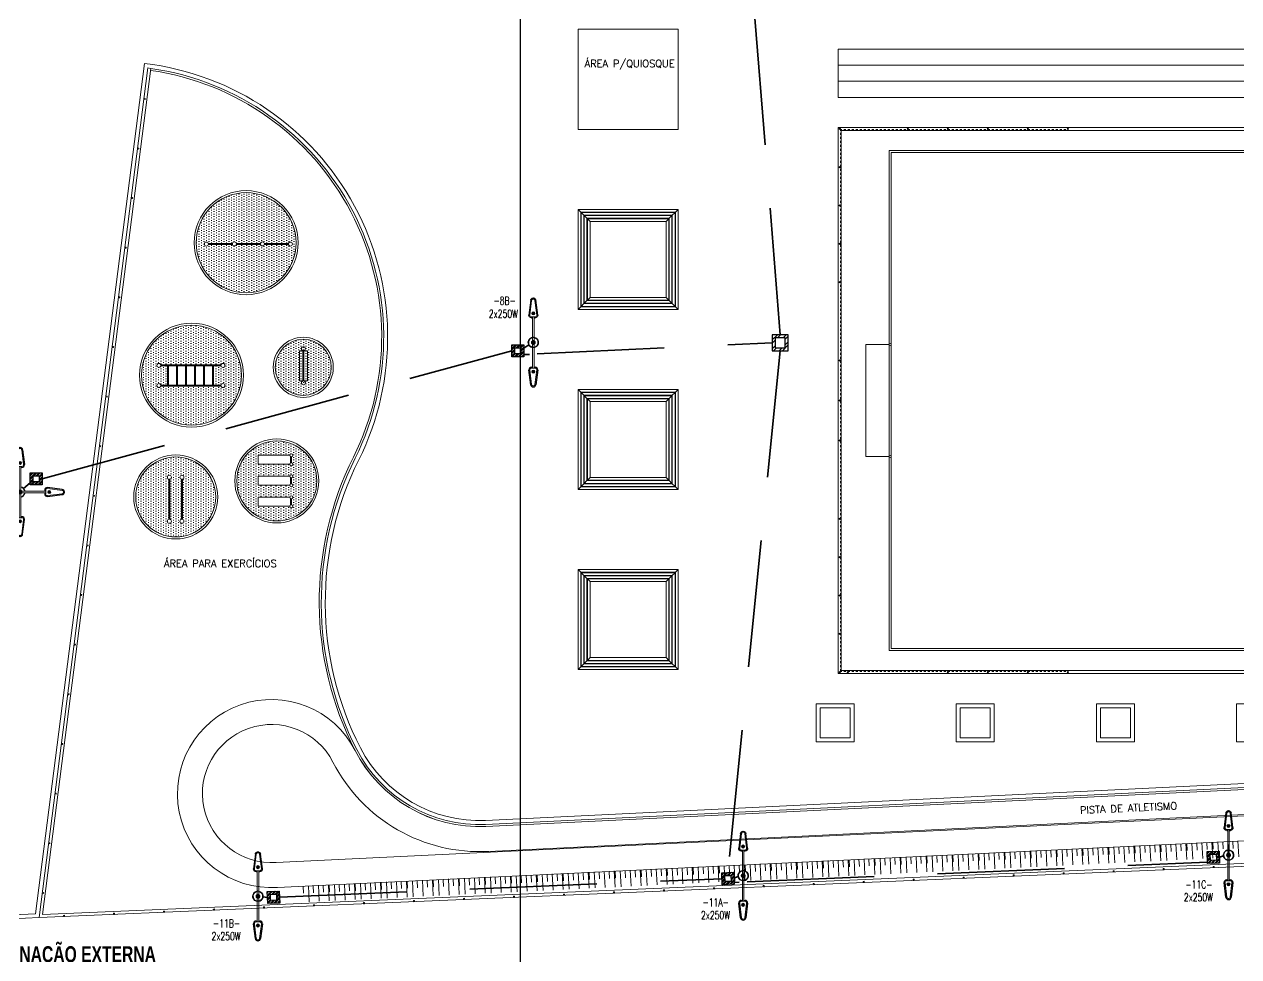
# Model space of a CAD drawing. Header units: millimetres. Extents: x 214 to 1190, y -192 to 1092.
# Drawn here: x 610.5 to 671.2, y 868.5 to 915.1 of the extents above; entities that cross this region are included whole.
import ezdxf
from ezdxf.enums import TextEntityAlignment as Align

# ---------------------------------------------------------------- set-up
doc = ezdxf.new("R2010")
doc.units = ezdxf.units.MM
doc.linetypes.add('ARQ-MEPJ_BAS-PJ1-GERAL-R06$0$TT4', pattern=[0.1, 0.05, -0.05])
doc.linetypes.add('HIDDEN', pattern=[9.525, 6.35, -3.175])
for name, color, linetype, lineweight in [('I-ARQ', 8, 'Continuous', 0), ('I-CAIXAS', 3, 'Continuous', 30), ('I-ELET_PISO', 5, 'HIDDEN', 35), ('I-LUMINÁRIA_EXT', 4, 'Continuous', 25), ('I-NORMO_ARQ', 9, 'Continuous', 0), ('I-POSTES', 4, 'Continuous', 25), ('I-TEXTOS', 2, 'Continuous', 25)]:
    doc.layers.add(name, color=color, linetype=linetype, lineweight=lineweight)
doc.layers.add('I-CARIMBO', color=1, linetype='Continuous')
doc.styles.add('COTA200', font='ROMANS.SHX')
doc.styles.add('ROMANS', font='ROMANS.SHX', dxfattribs={"height": 0.25})
doc.styles.add('SANSSERIFBOLD', font='sasb____.pfb')

# ---------------------------------------------------------------- blocks, each defined once
blk = doc.blocks.new('A$C2C1F21F5')
at = {"layer": 'I-ARQ'}
for p, q in [((15.074, 11.895), (15.224, 11.895)), ((15.674, -36.805), (15.674, 11.895)), ((16.474, -36.805), (16.474, 11.895))]:
    blk.add_line(p, q, dxfattribs=at)
for points in [[(16.074, -36.805), (14.874, -36.805), (14.874, 11.895), (16.074, 11.895)], [(16.074, -36.805), (17.274, -36.805), (17.274, 11.895), (16.074, 11.895)]]:
    blk.add_lwpolyline(points, dxfattribs=at)
blk = doc.blocks.new('A$C7A5F3391')
at = {"layer": 'I-ARQ', "ltscale": 10}
for p, q in [((0.135, 4.865), (0, 5)), ((4.865, 4.865), (5, 5)), ((0.29, 4.71), (0.155, 4.845)), ((0.445, 4.555), (0.31, 4.69)), ((0.465, 4.535), (0.6, 4.4)), ((4.535, 4.535), (4.4, 4.4)), ((4.555, 4.555), (4.69, 4.69)), ((4.71, 4.71), (4.845, 4.845)), ((0.135, 0.135), (0, 0)), ((0.29, 0.29), (0.155, 0.155)), ((0.445, 0.445), (0.31, 0.31)), ((0.465, 0.465), (0.6, 0.6)), ((4.535, 0.465), (4.4, 0.6)), ((4.555, 0.445), (4.69, 0.31)), ((4.71, 0.29), (4.845, 0.155)), ((4.865, 0.135), (5, 0))]:
    blk.add_line(p, q, dxfattribs=at)
for points in [[(0, 4.865), (0, 5), (5, 5), (5, 0), (4.865, 0)], [(5, 0.135), (5, 0), (0, 0), (0, 5), (0.135, 5)], [(0.135, 4.865), (0.135, 0.135), (4.865, 0.135)], [(4.865, 0.135), (4.865, 4.865), (0.135, 4.865)], [(0, 4.71), (0, 4.845)], [(0, 4.555), (0, 4.69)], [(0.155, 4.845), (4.845, 4.845), (4.845, 0.155), (0.155, 0.155), (0.155, 4.845)], [(0.29, 4.71), (0.29, 0.29), (4.71, 0.29)], [(0.29, 4.575), (0.29, 4.71), (4.71, 4.71), (4.71, 0.465)], [(4.71, 0.29), (4.71, 4.71), (0.29, 4.71)], [(4.535, 0.29), (0.29, 0.29), (0.29, 4.535)], [(4.535, 0.465), (0.465, 0.465), (0.465, 4.535)], [(4.535, 0), (4.4, 0)]]:
    blk.add_lwpolyline(points, dxfattribs=at)
for points in [[(4.69, 0.31), (0.31, 0.31), (0.31, 4.69), (4.69, 4.69), (4.69, 0.31)], [(4.555, 0.445), (4.555, 4.555), (0.445, 4.555), (0.445, 0.445), (4.555, 0.445)], [(0.465, 4.535), (0.465, 0.465), (4.535, 0.465), (4.535, 4.535)], [(4.4, 0.6), (4.4, 4.4), (0.6, 4.4), (0.6, 0.6), (4.4, 0.6)]]:
    blk.add_lwpolyline(points, close=True, dxfattribs=at)
blk = doc.blocks.new('A$C72AE6952')
at = {"layer": 'I-ARQ'}
for p, q in [((48.7, 27.3), (0, 27.3)), ((0, 27.3), (0, 0)), ((48.55, 27.15), (0.15, 27.15)), ((0.15, 27.15), (0.15, 0.15)), ((48.55, 27.15), (48.55, 0.15)), ((48.7, 27.3), (48.7, 0)), ((0.15, 0.65), (0.15, 26.65)), ((0.3, 10.85), (0.3, 16.45)), ((0.3, 16.45), (1.15, 16.45)), ((47.324, 16.45), (46.15, 16.45)), ((47.324, 10.85), (47.324, 16.45)), ((47.324, 10.85), (47.324, 16.45)), ((0.3, 10.85), (1.15, 10.85)), ((47.324, 10.85), (46.15, 10.85)), ((48.7, 0), (0, 0)), ((48.55, 0.15), (0.15, 0.15))]:
    blk.add_line(p, q, dxfattribs=at)
at = {"layer": 'I-ARQ', "linetype": 'ARQ-MEPJ_BAS-PJ1-GERAL-R06$0$TT4'}
for p, q in [((0.075, 27.194), (10.075, 27.194)), ((0.106, 27.225), (0.106, 0.075)), ((48.625, 27.194), (37.225, 27.194)), ((48.594, 27.225), (48.594, 0.075)), ((0.075, 0.106), (10.075, 0.106)), ((48.625, 0.106), (37.225, 0.106))]:
    blk.add_line(p, q, dxfattribs=at)
at = {"layer": 'I-ARQ'}
for points in [[(46.15, 1.15), (46.15, 26.15), (1.15, 26.15), (1.15, 1.15)], [(46.05, 1.25), (46.05, 26.05), (1.25, 26.05), (1.25, 1.25)]]:
    blk.add_lwpolyline(points, close=True, dxfattribs=at)
for centre, radius in [((0.075, 27.225), 0.0312), ((0.075, 27.225), 0.0312), ((2.075, 27.225), 0.0312), ((4.075, 27.225), 0.0312), ((6.075, 27.225), 0.0312), ((8.075, 27.225), 0.0312), ((10.075, 27.225), 0.0312), ((37.225, 27.225), 0.0312), ((39.225, 27.225), 0.0312), ((41.225, 27.225), 0.0312), ((43.225, 27.225), 0.0312), ((45.225, 27.225), 0.0312), ((48.625, 27.225), 0.0312), ((48.625, 25.31), 0.0312), ((0.075, 23.048), 0.0312), ((48.625, 23.395), 0.0312), ((48.625, 21.48), 0.0312), ((0.075, 20.96), 0.0312), ((48.625, 19.565), 0.0312), ((0.075, 18.871), 0.0312), ((0.075, 16.783), 0.0312), ((1.2, 16.45), 0.05), ((46.1, 16.45), 0.05), ((48.625, 15.65), 0.0312), ((0.075, 14.694), 0.0312), ((48.625, 13.65), 0.0312), ((0.075, 12.606), 0.0312), ((48.625, 11.65), 0.0312), ((0.075, 10.517), 0.0312), ((1.2, 10.85), 0.05), ((46.1, 10.85), 0.05), ((0.075, 8.429), 0.0312), ((48.625, 7.735), 0.0312), ((0.075, 6.34), 0.0312), ((48.625, 5.82), 0.0312), ((0.075, 4.252), 0.0312), ((48.625, 3.905), 0.0312), ((0.075, 2.163), 0.0312), ((48.625, 1.99), 0.0312), ((0.075, 0.075), 0.0312), ((2.075, 0.075), 0.0312), ((4.075, 0.075), 0.0312), ((6.075, 0.075), 0.0312), ((8.075, 0.075), 0.0312), ((10.075, 0.075), 0.0312), ((37.225, 0.075), 0.0312), ((39.225, 0.075), 0.0312), ((41.225, 0.075), 0.0312), ((43.225, 0.075), 0.0312), ((48.225, 0.075), 0.0312), ((48.625, 0.075), 0.0312)]:
    blk.add_circle(centre, radius, dxfattribs=at)
blk = doc.blocks.new('01')
at = {"layer": 'I-ARQ'}
for p, q in [((1877.194, 962.195), (1879.197, 962.195)), ((1877.194, 962.145), (1879.197, 962.145)), ((1877.195, 961.566), (1879.198, 961.566)), ((1877.195, 961.516), (1879.198, 961.516))]:
    blk.add_line(p, q, dxfattribs=at)
for centre in [(1877.095, 962.17), (1879.295, 962.171), (1877.095, 961.541), (1879.295, 961.541)]:
    blk.add_circle(centre, 0.1, dxfattribs=at)
blk = doc.blocks.new('A$C3AF01359')
at = {"layer": 'I-ARQ'}
h = blk.add_hatch(dxfattribs=at)
h.set_pattern_fill('DOTS', color=256, scale=2, style=0)
h.set_pattern_definition([(0, (0.1, 0.1), (0.0625, 0.125), [0, -0.125])])
h.paths.add_polyline_path([(0.1, 2.1, 1), (4.1, 2.1, 1)])
h.paths.add_polyline_path([(3.219, 2.437, -0.881018), (3.416, 2.412, -0.881018), (3.219, 2.387), (1.212, 2.387, -0.881018), (1.016, 2.412, -0.881018), (1.212, 2.437)], flags=16)
h.paths.add_polyline_path([(3.219, 1.807, -0.881018), (3.416, 1.782, -0.881018), (3.219, 1.757), (1.213, 1.757, -0.886957), (1.016, 1.781, -0.875093), (1.212, 1.807)], flags=16)
for radius in [2.1, 2]:
    blk.add_circle((2.1, 2.1), radius, dxfattribs=at)
at = {"layer": 'I-ARQ', "rotation": 179.9998712936228}
blk.add_blockref('01', (1880.413, 963.948), dxfattribs=at)
blk = doc.blocks.new('5')
at = {"layer": 'I-ARQ'}
for p, q in [((-3.102, 1.027), (-0.099, 1.027)), ((-3.102, 0.977), (-0.099, 0.977)), ((-2.725, 0.977), (-2.725, 0.025)), ((-2.675, 0.977), (-2.675, 0.025)), ((-2.275, 0.977), (-2.275, 0.025)), ((-2.225, 0.977), (-2.225, 0.025)), ((-1.825, 0.977), (-1.825, 0.025)), ((-1.775, 0.977), (-1.775, 0.025)), ((-1.375, 0.977), (-1.375, 0.025)), ((-1.325, 0.977), (-1.325, 0.025)), ((-0.925, 0.977), (-0.925, 0.025)), ((-0.875, 0.977), (-0.875, 0.025)), ((-0.475, 0.977), (-0.475, 0.025)), ((-0.425, 0.977), (-0.425, 0.025)), ((-3.1, 0.025), (-0.097, 0.025)), ((-3.1, -0.025), (-0.097, -0.025))]:
    blk.add_line(p, q, dxfattribs=at)
for centre in [(-3.2, 1.002), (0, 1.003), (-3.2, 0), (0, 0)]:
    blk.add_circle(centre, 0.1, dxfattribs=at)
blk = doc.blocks.new('A$C3DA76D2A')
at = {"layer": 'I-ARQ'}
h = blk.add_hatch(dxfattribs=at)
h.set_pattern_fill('DOTS', color=256, scale=2, style=0)
h.set_pattern_definition([(0, (0.1, 0.1), (0.0625, 0.125), [0, -0.125])])
h.paths.add_polyline_path([(0.1, 2.6, 1), (5.1, 2.6, 1)])
h.paths.add_polyline_path([(3.142, 1.067, -0.345614), (3.218, 0.97, -1), (3.018, 0.97, -0.338379), (3.092, 1.067), (3.092, 1.395), (2.14, 1.395), (2.14, 1.067, -0.341886), (2.215, 0.97, -1), (2.015, 0.97, -0.342111), (2.09, 1.067), (2.091, 4.074, -0.341886), (2.016, 4.17, -1), (2.216, 4.17, -0.342111), (2.141, 4.074), (2.141, 3.695), (3.093, 3.695), (3.093, 4.073, -0.341886), (3.018, 4.17, -1), (3.218, 4.17, -0.342111), (3.143, 4.073)], flags=16)
for radius in [2.6, 2.5]:
    blk.add_circle((2.6, 2.6), radius, dxfattribs=at)
at = {"layer": 'I-ARQ', "rotation": 269.976753056994}
blk.add_blockref('5', (2.115, 0.97), dxfattribs=at)
blk = doc.blocks.new('03')
at = {"layer": 'I-ARQ'}
for p, q in [((-4.103, 0.02), (-2.9, 0.02)), ((-2.703, 0.02), (-1.497, 0.02)), ((-1.305, 0.025), (-0.097, 0.025)), ((-4.103, -0.03), (-2.897, -0.03)), ((-2.703, -0.03), (-1.497, -0.03)), ((-1.302, -0.025), (-0.1, -0.025))]:
    blk.add_line(p, q, dxfattribs=at)
for centre in [(-4.2, -0.005), (-2.8, -0.005), (-1.4, -0.005), (0, 0)]:
    blk.add_circle(centre, 0.1, dxfattribs=at)
blk = doc.blocks.new('A$C58420811')
at = {"layer": 'I-ARQ'}
h = blk.add_hatch(dxfattribs=at)
h.set_pattern_fill('DOTS', color=256, scale=2, style=0)
h.set_pattern_definition([(0, (0, 0), (0.0625, 0.125), [0, -0.125])])
h.paths.add_polyline_path([(0.6, 3.1, 1), (5.6, 3.1, 1)])
h.paths.add_polyline_path([(3.265, 3.914, -0.34231), (3.19, 3.817), (3.189, 2.61, -0.341687), (3.264, 2.514, -0.328756), (3.193, 2.418), (3.192, 1.21, -0.341687), (3.267, 1.113, -1), (3.067, 1.113, -0.34231), (3.142, 1.21), (3.143, 2.416, -0.355179), (3.064, 2.514, -0.34231), (3.139, 2.61), (3.14, 3.817, -0.341687), (3.065, 3.914, -0.34231), (3.14, 4.01), (3.142, 5.217, -0.341687), (3.067, 5.314, -1), (3.267, 5.314, -0.34231), (3.192, 5.217), (3.19, 4.01, -0.341687)], flags=16)
for radius in [2.6, 2.5]:
    blk.add_circle((3.1, 3.1), radius, dxfattribs=at)
at = {"layer": 'I-ARQ', "rotation": 269.9359349999842}
blk.add_blockref('03', (3.167, 1.113), dxfattribs=at)
blk = doc.blocks.new('04')
at = {"layer": 'I-ARQ'}
for p, q in [((0, 0), (0, 0.45)), ((0, 0.45), (1.575, 0.45)), ((0, 0), (1.575, 0)), ((1.6, 0.056), (1.6, 0.394)), ((1.65, 0.075), (1.65, 0.375))]:
    blk.add_line(p, q, dxfattribs=at)
for centre in [(1.65, 0.45), (1.65, 0)]:
    blk.add_circle(centre, 0.075, dxfattribs=at)
blk = doc.blocks.new('A$C77C96547')
at = {"layer": 'I-ARQ'}
h = blk.add_hatch(dxfattribs=at)
h.set_pattern_fill('DOTS', color=256, scale=2, style=0)
h.set_pattern_definition([(0, (0.1, 0.1), (0.0625, 0.125), [0, -0.125])])
h.paths.add_polyline_path([(0.1, 2.1, 1), (4.1, 2.1, 1)])
h.paths.add_polyline_path([(2.39, 2.826, -0.414214), (2.315, 2.751), (2.315, 1.176), (1.865, 1.176), (1.865, 2.751, -0.414214), (1.79, 2.826, -1), (1.94, 2.826), (2.24, 2.826, -1)], flags=16)
h.paths.add_polyline_path([(2.99, 2.826), (3.29, 2.826, -1), (3.44, 2.826, -0.414214), (3.365, 2.751), (3.365, 1.176), (2.915, 1.176), (2.915, 2.751, -0.414214), (2.84, 2.826, -1)], flags=16)
h.paths.add_polyline_path([(1.34, 2.826, -0.414214), (1.265, 2.751), (1.265, 1.176), (0.815, 1.176), (0.815, 2.751, -0.414214), (0.74, 2.826, -1), (0.89, 2.826), (1.19, 2.826, -1)], flags=16)
for radius in [2.1, 2]:
    blk.add_circle((2.1, 2.1), radius, dxfattribs=at)
at = {"layer": 'I-ARQ', "xscale": -1, "rotation": 270.0001287530679}
for p in [(0.815, 1.176), (1.865, 1.176), (2.915, 1.176)]:
    blk.add_blockref('04', p, dxfattribs=at)
blk = doc.blocks.new('02')
at = {"layer": 'I-ARQ'}
for p, q in [((-1.503, 0.175), (0.003, 0.175)), ((-1.5, 0.4), (-1.5, 0.225)), ((-1.5, 0.4), (0, 0.4)), ((-1.5, 0.225), (0.003, 0.225)), ((-1.5, 0.175), (-1.5, 0)), ((0, 0), (-1.5, 0)), ((0, 0.4), (0, 0.225)), ((0, 0.175), (0, 0))]:
    blk.add_line(p, q, dxfattribs=at)
for centre in [(-1.6, 0.2), (0.1, 0.2)]:
    blk.add_circle(centre, 0.1, dxfattribs=at)
blk = doc.blocks.new('A$C1ED3793C')
at = {"layer": 'I-ARQ'}
h = blk.add_hatch(dxfattribs=at)
h.set_pattern_fill('DOTS', color=256, scale=2, style=0)
h.set_pattern_definition([(0, (0.1, 0.1), (0.0625, 0.125), [0, -0.125])])
h.paths.add_polyline_path([(2.9, 1.5, 1), (0.1, 1.5, 1)])
for radius in [1.5, 1.4]:
    blk.add_circle((1.5, 1.5), radius, dxfattribs=at)
at = {"layer": 'I-ARQ', "rotation": 359.9998712936226}
blk.add_blockref('02', (2.171, 1.308), dxfattribs=at)
blk = doc.blocks.new('CERCA')
at = {"layer": 'I-ARQ'}
blk.add_lwpolyline([(-0.025, 0), (0.025, 0), (0.025, -0.06), (-0.025, -0.06)], close=True, dxfattribs=at)
blk = doc.blocks.new('TALUDE 01')
at = {"layer": 'I-ARQ'}
for p, q in [((-1.257, -0.01), (-1.257, 0.792)), ((-0.757, -0.01), (-0.757, 0.792)), ((-0.257, -0.01), (-0.257, 0.792)), ((-1, 0), (-1, 0.351)), ((-0.5, 0), (-0.5, 0.351)), ((0, 0), (0, 0.351))]:
    blk.add_line(p, q, dxfattribs=at)
blk = doc.blocks.new('poste 1x400w')
at = {"layer": 'I-LUMINÁRIA_EXT', "linetype": 'Continuous', "lineweight": 0}
blk.add_hatch(color=9, dxfattribs=at).paths.add_polyline_path([(297.622, 60.492, 1), (297.621, 60.323, 1)])
at = {"layer": 'I-LUMINÁRIA_EXT', "color": 9, "linetype": 'Continuous', "lineweight": 0}
for p, q in [((297.581, 60.604), (297.581, 61.894)), ((297.666, 60.604), (297.666, 61.894))]:
    blk.add_line(p, q, dxfattribs=at)
at = {"layer": 'I-LUMINÁRIA_EXT'}
for p, q in [((297.478, 59.685), (297.381, 60.501)), ((297.519, 60.657), (297.581, 60.657)), ((297.666, 60.657), (297.728, 60.657)), ((297.867, 60.501), (297.769, 59.685)), ((297.624, 59.562), (297.617, 59.562)), ((297.631, 59.562), (297.624, 59.562))]:
    blk.add_line(p, q, dxfattribs=at)
at = {"layer": 'I-LUMINÁRIA_EXT', "color": 9, "lineweight": 0}
for p, q in [((297.531, 59.691), (297.434, 60.507)), ((297.519, 60.604), (297.728, 60.604)), ((297.814, 60.507), (297.716, 59.691))]:
    blk.add_line(p, q, dxfattribs=at)
at = {"layer": 'I-LUMINÁRIA_EXT', "color": 9, "linetype": 'Continuous', "lineweight": 0}
blk.add_circle((297.621, 60.408), 0.0845, dxfattribs=at)
at = {"layer": 'I-LUMINÁRIA_EXT'}
for centre, start, end in [((297.519, 60.517), 90, 186.80963), ((297.728, 60.517), 353.19037, 90), ((297.617, 59.701), 186.80963, 270), ((297.631, 59.701), 270, 353.19037)]:
    blk.add_arc(centre, 0.139, start, end, dxfattribs=at)
at = {"layer": 'I-LUMINÁRIA_EXT', "color": 9, "lineweight": 0}
for centre, radius, start, end in [((297.519, 60.517), 0.0861, 90, 186.80963), ((297.728, 60.517), 0.0861, 353.19037, 90), ((297.618, 59.702), 0.0879, 187.25483, 278.24927), ((297.631, 59.701), 0.0861, 270, 353.19037)]:
    blk.add_arc(centre, radius, start, end, dxfattribs=at)
at = {"layer": 'I-POSTES', "linetype": 'Continuous', "const_width": 0.136}
blk.add_lwpolyline([(297.624, 62.095, 1), (297.624, 61.959, 1)], format="xyb", close=True, dxfattribs=at)
at = {"layer": 'I-POSTES'}
for start, end in [(171.19152, 261.19152), (171.19152, 261.19152), (171.19152, 261.19152), (81.19152, 171.19152), (81.19152, 171.19152), (81.19152, 171.19152), (351.19152, 81.19152), (351.19152, 81.19152), (351.19152, 81.19152), (278.80848, 351.19152), (278.80848, 351.19152), (278.80848, 351.19152)]:
    blk.add_arc((297.624, 62.027), 0.279, start, end, dxfattribs=at)
blk = doc.blocks.new('POSTE 250W  1P')
at = {"layer": 'I-POSTES', "xscale": 0.9, "yscale": 0.9, "zscale": 0.9, "rotation": 180}
blk.add_blockref('poste 1x400w', (267.871, 55.829), dxfattribs=at)
at = {"layer": 'I-POSTES', "xscale": -0.9, "yscale": 0.9, "zscale": 0.9}
blk.add_blockref('poste 1x400w', (267.871, -55.82), dxfattribs=at)
blk = doc.blocks.new('30X30')
at = {"layer": 'I-CAIXAS', "lineweight": 0}
h = blk.add_hatch(dxfattribs=at)
h.set_pattern_fill('STEEL', color=9, scale=0.04, style=0)
h.set_pattern_definition([(45, (0, 0), (-0.089803, 0.089803), []), (45, (0, 0.0635), (-0.089803, 0.089803), [])])
h.paths.add_polyline_path([(0.3, 0.3), (-0.3, 0.3), (-0.3, -0.3), (0.3, -0.3)])
h.paths.add_polyline_path([(0.15, -0.15), (-0.15, -0.15), (-0.15, 0.15), (0.15, 0.15)], flags=16)
at = {"layer": 'I-CAIXAS'}
for points in [[(-0.3, 0.3), (0.3, 0.3), (0.3, -0.3), (-0.3, -0.3)], [(-0.15, 0.15), (0.15, 0.15), (0.15, -0.15), (-0.15, -0.15)]]:
    blk.add_lwpolyline(points, close=True, dxfattribs=at)
blk = doc.blocks.new('poste 2x250w')
at = {"layer": 'I-LUMINÁRIA_EXT', "linetype": 'Continuous', "lineweight": 0}
for points in [[(-0.002, 1.534, -1), (-0.003, 1.703, -1)], [(-1.534, -0.002, -1), (-1.703, -0.003, -1)], [(1.534, -0.002, 1), (1.703, -0.003, 1)], [(-0.002, -1.534, 1), (-0.003, -1.703, 1)]]:
    blk.add_hatch(color=9, dxfattribs=at).paths.add_polyline_path(points)
at = {"layer": 'I-LUMINÁRIA_EXT'}
for p, q in [((-0.145, 2.342), (-0.243, 1.526)), ((0, 2.465), (-0.007, 2.465)), ((0.007, 2.465), (0, 2.465)), ((0.243, 1.526), (0.145, 2.342)), ((-0.105, 1.37), (-0.043, 1.37)), ((0.043, 1.37), (0.105, 1.37)), ((-2.465, 0.007), (-2.465, 0)), ((-2.465, 0), (-2.465, -0.007)), ((-1.526, 0.243), (-2.342, 0.145)), ((-1.37, 0.043), (-1.37, 0.105)), ((1.37, 0.043), (1.37, 0.105)), ((1.526, 0.243), (2.342, 0.145)), ((2.465, 0.007), (2.465, 0)), ((2.465, 0), (2.465, -0.007)), ((-2.342, -0.145), (-1.526, -0.243)), ((-1.37, -0.105), (-1.37, -0.043)), ((1.37, -0.105), (1.37, -0.043)), ((2.342, -0.145), (1.526, -0.243)), ((-0.145, -2.342), (-0.243, -1.526)), ((-0.105, -1.37), (-0.043, -1.37)), ((0.043, -1.37), (0.105, -1.37)), ((0.243, -1.526), (0.145, -2.342)), ((0, -2.465), (-0.007, -2.465)), ((0.007, -2.465), (0, -2.465))]:
    blk.add_line(p, q, dxfattribs=at)
at = {"layer": 'I-LUMINÁRIA_EXT', "color": 9, "lineweight": 0}
for p, q in [((-0.093, 2.336), (-0.19, 1.52)), ((0.19, 1.52), (0.093, 2.336)), ((-0.105, 1.423), (0.105, 1.423)), ((-1.52, 0.19), (-2.336, 0.093)), ((-1.423, -0.105), (-1.423, 0.105)), ((1.423, -0.105), (1.423, 0.105)), ((1.52, 0.19), (2.336, 0.093)), ((-2.336, -0.093), (-1.52, -0.19)), ((2.336, -0.093), (1.52, -0.19)), ((-0.093, -2.336), (-0.19, -1.52)), ((-0.105, -1.423), (0.105, -1.423)), ((0.19, -1.52), (0.093, -2.336))]:
    blk.add_line(p, q, dxfattribs=at)
at = {"layer": 'I-LUMINÁRIA_EXT', "color": 9, "linetype": 'Continuous', "lineweight": 0}
for p, q in [((-0.043, 1.423), (-0.043, 0.133)), ((0.043, 1.423), (0.043, 0.133)), ((-1.423, 0.043), (-0.133, 0.043)), ((1.423, 0.043), (0.133, 0.043)), ((-1.423, -0.043), (-0.133, -0.043)), ((-0.043, -1.423), (-0.043, -0.133)), ((0.043, -1.423), (0.043, -0.133)), ((1.423, -0.043), (0.133, -0.043))]:
    blk.add_line(p, q, dxfattribs=at)
for centre in [(-0.002, 1.619), (-1.619, -0.002), (1.619, -0.002), (-0.002, -1.619)]:
    blk.add_circle(centre, 0.0845, dxfattribs=at)
at = {"layer": 'I-LUMINÁRIA_EXT'}
for centre, start, end in [((-0.007, 2.326), 90, 173.19037), ((0.007, 2.326), 6.80963, 90), ((-0.105, 1.509), 173.19037, 270), ((0.105, 1.509), 270, 6.80963), ((-2.326, 0.007), 96.80963, 180), ((-1.509, 0.105), 0, 96.80963), ((1.509, 0.105), 83.19037, 180), ((2.326, 0.007), 0, 83.19037), ((-2.326, -0.007), 180, 263.19037), ((-1.509, -0.105), 263.19037, 0), ((1.509, -0.105), 180, 276.80963), ((2.326, -0.007), 276.80963, 0), ((-0.105, -1.509), 90, 186.80963), ((0.105, -1.509), 353.19037, 90), ((-0.007, -2.326), 186.80963, 270), ((0.007, -2.326), 270, 353.19037)]:
    blk.add_arc(centre, 0.139, start, end, dxfattribs=at)
at = {"layer": 'I-LUMINÁRIA_EXT', "color": 9, "lineweight": 0}
for centre, radius, start, end in [((-0.005, 2.325), 0.0879, 81.75073, 172.74517), ((0.007, 2.326), 0.0861, 6.80963, 90), ((-0.105, 1.509), 0.0861, 173.19037, 270), ((0.105, 1.509), 0.0861, 270, 6.80963), ((-2.325, -0.005), 0.0879, 171.75073, 262.74517), ((-2.326, 0.007), 0.0861, 96.80963, 180), ((-1.509, 0.105), 0.0861, 0, 96.80963), ((1.509, 0.105), 0.0861, 83.19037, 180), ((2.326, 0.007), 0.0861, 0, 83.19037), ((2.325, -0.005), 0.0879, 277.25483, 8.24927), ((-1.509, -0.105), 0.0861, 263.19037, 0), ((1.509, -0.105), 0.0861, 180, 276.80963), ((-0.105, -1.509), 0.0861, 90, 186.80963), ((0.105, -1.509), 0.0861, 353.19037, 90), ((-0.005, -2.325), 0.0879, 187.25483, 278.24927), ((0.007, -2.326), 0.0861, 270, 353.19037)]:
    blk.add_arc(centre, radius, start, end, dxfattribs=at)
at = {"layer": 'I-POSTES', "linetype": 'Continuous', "const_width": 0.136}
blk.add_lwpolyline([(0, 0.068, 1), (0, -0.068, 1)], format="xyb", close=True, dxfattribs=at)
at = {"layer": 'I-POSTES'}
for start, end in [(98.80848, 171.19152), (98.80848, 171.19152), (98.80848, 171.19152), (8.80848, 81.19152), (8.80848, 81.19152), (8.80848, 81.19152), (188.80848, 261.19152), (188.80848, 261.19152), (188.80848, 261.19152), (278.80848, 351.19152), (278.80848, 351.19152), (278.80848, 351.19152)]:
    blk.add_arc((0, 0), 0.279, start, end, dxfattribs=at)
blk = doc.blocks.new('POSTE 250W 4P')
for p, q in [((-0.089, -0.052), (0.067, 0.038)), ((-0.07, 0.049), (0.043, -0.03))]:
    blk.add_line(p, q)
at = {"layer": 'I-LUMINÁRIA_EXT', "xscale": 0.9, "yscale": 0.9, "zscale": 0.9}
blk.add_blockref('poste 2x250w', (0.001, 0), dxfattribs=at)
blk = doc.blocks.new('cxa1')
at = {"layer": 'I-ARQ'}
h = blk.add_hatch(dxfattribs=at)
h.set_pattern_fill('STEEL', color=256, scale=0.1, angle=-90, style=0)
h.set_pattern_definition([(315, (0, 0), (0.224506403027, 0.224506403027), []), (315, (0.15875, -6e-17), (0.224506403027, 0.224506403027), [])])
h.paths.add_polyline_path([(464518.793, 9296201.712), (464518.793, 9296202.512), (464517.993, 9296202.512), (464517.993, 9296201.712)])
h.paths.add_polyline_path([(464518.143, 9296201.862), (464518.143, 9296202.362), (464518.643, 9296202.362), (464518.643, 9296201.862)], flags=16)
at = {"layer": 'I-CAIXAS'}
for points in [[(464518.793, 9296201.712), (464518.793, 9296202.512), (464517.993, 9296202.512), (464517.993, 9296201.712)], [(464518.644, 9296201.862), (464518.644, 9296202.362), (464518.144, 9296202.362), (464518.144, 9296201.862)]]:
    blk.add_lwpolyline(points, close=True, dxfattribs=at)

msp = doc.modelspace()

# ---------------------------------------------------------------- linework, layer by layer
at = {"layer": 'I-ARQ'}
for p, q in [((616.522, 913.149), (611.085, 870.661)), ((616.695, 912.926), (611.262, 870.469)), ((616.844, 912.906), (611.434, 870.626)), ((616.695, 912.926), (616.844, 912.907)), ((633.559, 875.321), (732.137, 880.139)), ((633.569, 875.121), (732.146, 879.939)), ((633.574, 875.02), (732.281, 879.845)), ((633.574, 875.021), (732.18, 879.84)), ((623.1, 873.224), (732.137, 878.488)), ((633.731, 873.777), (732.318, 878.595)), ((611.434, 870.626), (762.884, 877.07)), ((623.163, 871.976), (732.188, 877.239)), ((611.262, 870.469), (763.038, 876.926)), ((611.262, 870.469), (575.681, 868.955)), ((611.085, 870.661), (576.111, 869.173))]:
    msp.add_line(p, q, dxfattribs=at)
at = {"layer": 'I-ARQ', "linetype": 'HIDDEN'}
msp.add_lwpolyline([(643.191, 914.859), (643.191, 909.859), (638.191, 909.859), (638.191, 914.859)], close=True, dxfattribs=at)
at = {"layer": 'I-ARQ'}
for points in [[(651.992, 879.259), (651.992, 881.159), (650.092, 881.159), (650.092, 879.259)], [(651.792, 879.459), (651.792, 880.959), (650.292, 880.959), (650.292, 879.459)], [(658.992, 879.259), (658.992, 881.159), (657.092, 881.159), (657.092, 879.259)], [(658.792, 879.459), (658.792, 880.959), (657.292, 880.959), (657.292, 879.459)], [(665.992, 879.259), (665.992, 881.159), (664.092, 881.159), (664.092, 879.259)], [(665.792, 879.459), (665.792, 880.959), (664.292, 880.959), (664.292, 879.459)], [(672.992, 879.259), (672.992, 881.159), (671.092, 881.159), (671.092, 879.259)]]:
    msp.add_lwpolyline(points, close=True, dxfattribs=at)
msp.add_lwpolyline([(633.574, 875.02, -0.292614), (627.05, 878.815)], format="xyb", dxfattribs=at)
for centre, radius, start, end in [((614.916, 899.482), 13.761, 333.49428, 83.29685), ((614.916, 899.482), 13.461, 333.49428, 81.82017), ((614.916, 899.482), 13.561, 333.49428, 81.82672), ((641.485, 886.232), 16.228, 153.49428, 207.19498), ((641.485, 886.232), 16.128, 153.49428, 207.19498), ((641.485, 886.232), 15.928, 153.49428, 207.19498), ((622.87, 876.667), 4.7, 27.19498, 273.57881), ((622.87, 876.667), 3.45, 27.19498, 273.83196), ((633.276, 882.015), 7, 207.19498, 272.43592), ((633.276, 882.015), 6.9, 207.19498, 272.43592), ((633.276, 882.015), 6.7, 207.19498, 272.43592), ((633.276, 882.014), 8.25, 207.19498, 273.16021)]:
    msp.add_arc(centre, radius, start, end, dxfattribs=at)
at = {"layer": 'I-CARIMBO'}
msp.add_line((635.304, 1092.091), (635.304, 804.032), dxfattribs=at)
at = {"layer": 'I-ELET_PISO'}
for p, q in [((648.293, 899.596), (646.394, 923.407)), ((611.405, 892.397), (634.888, 898.792)), ((635.488, 898.919), (635.737, 899.083)), ((636.154, 898.634), (647.893, 899.196)), ((648.293, 898.796), (645.671, 872.725)), ((635.488, 898.602), (635.756, 898.615)), ((610.483, 891.913), (610.805, 892.191)), ((670.238, 873.491), (670.449, 873.554)), ((646.636, 872.255), (669.649, 873.234)), ((623.27, 871.494), (645.384, 872.413)), ((645.983, 872.438), (646.194, 872.527)), ((645.992, 872.228), (646.237, 872.238)), ((622.67, 871.469), (622.443, 871.499))]:
    msp.add_line(p, q, dxfattribs=at)

# ---------------------------------------------------------------- block references
at = {"layer": 'I-ARQ'}
for name, p, rotation in [('A$C2C1F21F5', (687.996, 928.733), 270), ('CERCA', (616.498, 911.389), 82.70829791351142), ('CERCA', (616.181, 908.909), 82.70829791351142), ('A$C58420811', (618.504, 907.296), 270), ('CERCA', (615.864, 906.429), 82.70829791351142), ('A$C7A5F3391', (638.191, 905.859), 270), ('CERCA', (615.546, 903.949), 82.70829791351142), ('CERCA', (615.229, 901.469), 82.70829791351142), ('A$C3DA76D2A', (616.275, 900.176), 270), ('A$C1ED3793C', (622.96, 899.467), 270), ('CERCA', (614.912, 898.99), 82.70829791351142), ('CERCA', (614.595, 896.51), 82.70829791351142), ('A$C7A5F3391', (638.191, 896.859), 270), ('CERCA', (614.277, 894.03), 82.70829791351142), ('A$C77C96547', (621.037, 894.39), 270), ('A$C3AF01359', (615.987, 893.589), 270), ('CERCA', (613.96, 891.55), 82.70829791351142), ('CERCA', (613.643, 889.071), 82.70829791351142), ('A$C7A5F3391', (638.191, 887.859), 270), ('CERCA', (613.325, 886.591), 82.70829791351142), ('CERCA', (613.008, 884.111), 82.70829791351142), ('CERCA', (612.691, 881.631), 82.70829791351142), ('CERCA', (612.373, 879.151), 82.70829791351142), ('CERCA', (612.056, 876.672), 82.70829791351142), ('CERCA', (611.739, 874.192), 82.70829791351142), ('TALUDE 01', (662.118, 873.856), 182.7634959852378), ('TALUDE 01', (663.416, 873.919), 182.7634959852378), ('TALUDE 01', (664.715, 873.981), 182.7634959852378), ('TALUDE 01', (666.013, 874.044), 182.7634959852378), ('TALUDE 01', (667.312, 874.107), 182.7634959852378), ('TALUDE 01', (668.61, 874.169), 182.7634959852378), ('TALUDE 01', (669.909, 874.232), 182.7634959852378), ('TALUDE 01', (649.133, 873.229), 182.7634959852378), ('TALUDE 01', (650.431, 873.292), 182.7634959852378), ('TALUDE 01', (651.73, 873.355), 182.7634959852378), ('TALUDE 01', (653.028, 873.417), 182.7634959852378), ('TALUDE 01', (654.327, 873.48), 182.7634959852378), ('TALUDE 01', (655.625, 873.543), 182.7634959852378), ('TALUDE 01', (656.924, 873.605), 182.7634959852378), ('TALUDE 01', (658.222, 873.668), 182.7634959852378), ('TALUDE 01', (659.521, 873.731), 182.7634959852378), ('TALUDE 01', (660.819, 873.793), 182.7634959852378), ('TALUDE 01', (637.446, 872.665), 182.7634959852378), ('TALUDE 01', (638.745, 872.728), 182.7634959852378), ('TALUDE 01', (640.043, 872.791), 182.7634959852378), ('TALUDE 01', (641.342, 872.853), 182.7634959852378), ('TALUDE 01', (642.64, 872.916), 182.7634959852378), ('TALUDE 01', (643.939, 872.979), 182.7634959852378), ('TALUDE 01', (645.237, 873.041), 182.7634959852378), ('TALUDE 01', (646.536, 873.104), 182.7634959852378), ('TALUDE 01', (647.834, 873.167), 182.7634959852378), ('CERCA', (662.462, 872.647), 182.4362404062261), ('CERCA', (664.96, 872.753), 182.4362404062261), ('CERCA', (667.458, 872.859), 182.4362404062261), ('CERCA', (669.956, 872.966), 182.4362404062261), ('TALUDE 01', (624.461, 872.038), 182.7634959852378), ('TALUDE 01', (625.76, 872.101), 182.7634959852378), ('TALUDE 01', (627.058, 872.164), 182.7634959852378), ('TALUDE 01', (628.357, 872.226), 182.7634959852378), ('TALUDE 01', (629.655, 872.289), 182.7634959852378), ('TALUDE 01', (630.954, 872.352), 182.7634959852378), ('TALUDE 01', (632.252, 872.415), 182.7634959852378), ('TALUDE 01', (633.551, 872.477), 182.7634959852378), ('TALUDE 01', (634.849, 872.54), 182.7634959852378), ('TALUDE 01', (636.148, 872.603), 182.7634959852378), ('CERCA', (649.974, 872.116), 182.4362404062261), ('CERCA', (652.471, 872.222), 182.4362404062261), ('CERCA', (654.969, 872.328), 182.4362404062261), ('CERCA', (657.467, 872.434), 182.4362404062261), ('CERCA', (659.965, 872.541), 182.4362404062261), ('CERCA', (611.422, 871.712), 82.70829791351142), ('CERCA', (634.987, 871.478), 182.4362404062261), ('CERCA', (637.485, 871.584), 182.4362404062261), ('CERCA', (639.983, 871.69), 182.4362404062261), ('CERCA', (642.48, 871.797), 182.4362404062261), ('CERCA', (644.978, 871.903), 182.4362404062261), ('CERCA', (647.476, 872.009), 182.4362404062261), ('CERCA', (620.001, 870.84), 182.4362404062261), ('CERCA', (622.499, 870.947), 182.4362404062261), ('CERCA', (624.996, 871.053), 182.4362404062261), ('CERCA', (627.494, 871.159), 182.4362404062261), ('CERCA', (629.992, 871.265), 182.4362404062261), ('CERCA', (632.489, 871.372), 182.4362404062261), ('CERCA', (612.508, 870.522), 182.4362404062261), ('CERCA', (615.005, 870.628), 182.4362404062261), ('CERCA', (617.503, 870.734), 182.4362404062261)]:
    msp.add_blockref(name, p, dxfattribs=dict(at, rotation=rotation))
at = {"layer": 'I-ARQ', "xscale": -1, "rotation": 6.670104468753379e-09}
msp.add_blockref('A$C72AE6952', (699.892, 882.659), dxfattribs=at)
at = {"layer": 'I-CAIXAS'}
for name, p, rotation in [('cxa1', (-9295553.819, 465417.589), 270), ('30X30', (635.188, 898.792), 180), ('30X30', (611.105, 892.397), 179.9999999999349), ('30X30', (669.938, 873.478), 182.4362404080255), ('30X30', (645.684, 872.425), 182.4362404080386), ('30X30', (622.97, 871.482), 182.4362404080255)]:
    msp.add_blockref(name, p, dxfattribs=dict(at, rotation=rotation))
at = {"layer": 'I-LUMINÁRIA_EXT', "xscale": -1}
for p in [(635.964, 899.203), (670.707, 873.586), (646.452, 872.56), (622.204, 871.528)]:
    msp.add_blockref('POSTE 250W  1P', p, dxfattribs=at)
at = {"layer": 'I-LUMINÁRIA_EXT', "rotation": 180}
msp.add_blockref('POSTE 250W 4P', (610.306, 891.735), dxfattribs=at)

# ---------------------------------------------------------------- texts
at = {"layer": 'I-NORMO_ARQ', "style": 'COTA200'}
for s, p in [('ÁREA P/QUIOSQUE', (640.768, 913.149)), ('ÁREA PARA EXERCÍCIOS', (620.314, 888.165))]:
    msp.add_text(s, height=0.36, dxfattribs=at).set_placement(p, align=Align.MIDDLE_CENTER)
msp.add_text('PISTA DE ATLETISMO', height=0.36, rotation=2.65946, dxfattribs=at).set_placement((665.698, 875.947), align=Align.MIDDLE_CENTER)
at = {"layer": 'I-TEXTOS', "style": 'ROMANS', "width": 0.7}
for s, p in [('-8B-', (633.964, 901.094, -1199.784)), ('2x250W', (633.731, 900.447, -399.928)), ('-11C-', (668.539, 871.925, -1199.784)), ('2x250W', (668.464, 871.284, -399.928)), ('-11A-', (644.408, 871.031, -1199.784)), ('-11B-', (619.949, 869.979, -1199.784)), ('2x250W', (644.333, 870.391, -399.928)), ('2x250W', (619.874, 869.339, -399.928))]:
    msp.add_text(s, height=0.4, dxfattribs=at).set_placement(p)
at = {"layer": 'I-TEXTOS', "color": 4, "style": 'SANSSERIFBOLD', "width": 0.7}
msp.add_text('PLANTA BAIXA - ILUMINAÇÃO EXTERNA', height=0.8, dxfattribs=at).set_placement((601.625, 868.239))

doc.saveas('drawing.dxf')
